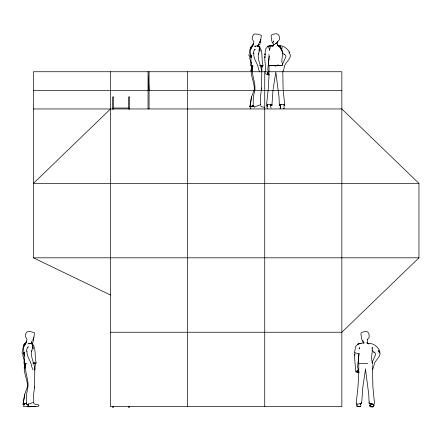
<?xml version="1.0" encoding="UTF-8"?>
<svg xmlns="http://www.w3.org/2000/svg" width="441" height="441" viewBox="0 0 441 441"><rect width="100%" height="100%" fill="white"/><g stroke="black" fill="none" stroke-linecap="round" stroke-linejoin="round"><path stroke-width="0.66" d="M27.022 351.069C26.317 356.604 31.146 360.942 31.592 366.223L32.733 369.453M253.862 52.992C252.908 58.769 257.913 63.272 258.426 68.735L259.567 71.966M269.065 66.1L268.894 78.079L268.2 89.198M358.831 363.875L358.66 375.848L357.965 386.966L356.229 403.366L357.089 404.375L361.659 403.3L362.827 387.308L365.539 368.83M282.802 71.403L283.089 88.768L284.743 105.575L284.01 104.5L279.362 104.495M261.695 71.8C261.188 65.659 257.208 59.711 258.426 53.317M33.621 402.275L27.529 404.496L26.306 403.962L26.488 394.662L28.086 386.018C28.395 378.317 24.15 371.03 25.843 363.378L25.324 367.75M260.455 104.787L254.363 107.009L253.14 106.474L253.321 97.174L254.909 89.744M280.906 104.991L280.917 104.401M358.858 353.34L358.197 363.434L367.673 363.516M34.475 386.851L34.277 387.959M27.833 343.958L29.227 343.363L32.375 343.842L33.295 348.555L32.64 347.706L32.777 344.89L32.48 346.213M268.156 89.749L266.463 105.592L267.323 106.606L267.367 104.368M267.4 72.302L267.312 73.388L267.885 74.187M35.517 406.448L33.67 406.668M23.125 353.269L22.86 355.815L24.349 360.424M249.959 55.781L249.694 58.328L251.183 62.936M273.007 90.058L271.893 105.526L271.871 104.495L271.292 104.363M372.099 348.373L372.198 347.337C372.948 352.579 370.22 358.004 372.678 363.07L372.116 362.078M251.166 62.187L250.769 65.941L253.189 65.957M252.158 70.262L252.676 65.891C250.896 73.537 255.3 80.835 254.92 88.531L255.047 89.214M261.364 89.683L260.477 96.684L260.598 104.804M28.367 404.033L27.992 406.503L28.417 404.629M280.333 107.185L280.812 104.429M370.016 405.5L370.346 403.311M26.262 351.383L27.226 347.999L28.307 346.643L27.921 347.299M253.101 53.901L254.06 50.511L255.141 49.155L254.755 49.811M22.574 353.577L22.05 353.125L23.489 345.601L24.917 343.528L25.87 343.175L23.665 345.303L23.29 347.668L24.514 356.163L24.04 352.331L24.316 363.384L24.398 359.051L23.935 363.428L26.355 363.445M24.944 363.478L24.189 368.207L25.38 363.318C22.05 371.002 27.596 378.637 27.551 386.448L24.696 394.359L23.086 404.375L26.598 403.102L23.086 404.375L24.696 394.359M251.778 65.99L251.023 70.72L252.213 65.83C248.884 73.515 254.429 81.15 254.385 88.961L254.457 89.501M251.53 96.871L249.92 106.887L253.432 105.614L249.92 106.887L251.53 96.871L254.303 89.925M273.139 89.076L275.823 72.142L279.01 96.86L279.357 105.52L280.553 105.857L279.357 105.52L280.685 105.868M265.284 54.436C263.806 60.108 266.276 66.018 265.532 71.668M354.928 352.883C354.101 359.106 355.54 365.628 355.7 371.719L357.001 372.485L359.068 372.821M269.219 56.2L267.775 69.518L268.541 71.475M281.612 50.428L282.207 47.121M359.112 353.296L357.546 367.287L358.307 369.244L357.811 371.972M31.906 341.18L30.975 343.545L31.361 343.969M258.74 43.692L257.809 46.062L258.194 46.481M282.67 52.937L280.333 46.073L278.227 45.936L277.229 45.225L279.103 45.991L282.124 50.809L282.67 52.937L281.777 61.321L282.907 65.301L268.982 65.687M269.534 50.588L270.438 46.173M273.15 45.881L271.75 46.305L273.15 45.881L273.381 44.734M271.088 108.199L270.234 104.506M32.474 348.098L31.653 351.725L31.592 350.804C30.352 357.204 34.42 363.13 34.861 369.288L33.731 369.779M259.308 50.616L258.487 54.237M267.654 104.01L266.943 107.213L267.389 108.673M356.995 403.702L356.708 404.981L357.271 406.668L360.622 406.674L360.942 405.571L360.418 403.311M268.393 72.633L268.04 74.204L267.257 72.804M259.016 50.053L259.611 47.402L259.473 50.219L258.972 50.991M284.395 54.127L284.258 54.734L282.323 52.396M374.161 351.896L374.023 352.508L372.088 350.165M373.753 405.803C373.83 407.682 369.63 407.418 369.828 405.571L370.126 404.744M373.731 405.94L373.61 406.442L374.034 404.97M34.591 370.175L34.867 369.095M24.189 403.967L23.582 406.635L37.965 406.674L39.001 405.345L37.86 404.728L34.971 404.309L33.759 403.278M250.383 108.916L251.023 106.479M363.152 342.503L363.373 341.731M28.478 404L27.783 406.707L34.045 406.668L27.783 406.707L33.24 406.674M283.839 108.673L284.136 107.725L283.817 108.729M373.907 405.494L373.472 406.723M280.145 108.199L280.542 106.546M282.477 64.336L285.867 56.773L285.796 55.798L284.743 54.546M371.989 362.695L375.633 354.547L375.561 353.566L374.514 352.315M359.189 348.737L359.707 347.668L359.117 348.859M262.053 66.552L262.108 67.17L261.397 65.285L262.186 66.31L262.119 65.918L262.924 65.571L261.921 65.935L261.463 89.126M265.399 53.763L264.749 54.882L265.818 48.791L267.665 46.581L268.608 45.919L273.552 45.406M31.476 342.1L32.761 342.464L33.003 342.078L33.687 337.029L32.937 340.27L34.04 336.935L34.475 332.768L30.716 331.66L28.119 331.467L26.929 332.045L25.578 333.892L25.352 336.45L27.022 339.267L26.124 342.778L26.598 340.987L23.902 346.521L25.87 343.175L23.489 345.601L23.665 345.303M250.598 49.657L250.323 48.113L252.704 45.688L251.75 46.04L250.323 48.113L248.884 55.638L249.408 56.09M24.917 343.528L23.489 345.601M251.75 46.04L250.323 48.113L250.797 49.138M282.659 71.574L283.557 70.29L284.677 65.544C286.237 61.575 293.067 57.253 289.12 52.799M372.43 369.343L373.323 368.059L374.442 363.312C376.008 359.349 382.832 355.022 378.891 350.567M367.458 339.443L369.194 337.337L368.985 333.804L367.662 331.985L366.041 331.467L362.816 332.012L361.162 332.839L360.892 333.953L362.011 340.353L363.235 341.152M250.323 48.113L252.704 45.688L250.736 49.034L253.432 43.505L252.958 45.291L253.856 41.779L252.186 38.962L252.412 36.405L253.762 34.558L254.953 33.979L257.55 34.178L261.309 35.28L260.874 39.447L259.771 42.783L260.521 39.541L259.837 44.591L259.595 44.976L258.31 44.613M110.52 108.955L33.411 183.384L418.95 183.384L418.95 257.814L341.841 332.244L110.52 332.244M279.362 104.495L279.776 104.181M369.128 402.264L369.541 401.949M363.439 343.28L364.238 342.778L358.379 343.693L355.584 346.56L354.52 352.651L357.921 353.577M259.87 41.983L260.515 41.581L260.284 40.533M275.531 43.769L276.397 43.411L279.429 39.569L279.528 38.582L279.219 36.035L277.896 34.216L276.27 33.698L273.051 34.238L271.397 35.071L271.127 36.184L271.639 40.236L272.246 42.579L273.062 43.119M249.92 106.887L252.941 105.812M23.086 404.375L26.107 403.3M270.587 105.84L271.893 105.531M255.747 46.222L254.666 46.47L256.061 45.875L259.209 46.355L260.129 51.068L259.473 50.219L259.209 46.355L257.478 46.288M273.067 42.386L273.106 44.326L273.844 44.695L276.397 43.411L277.687 41.526L277.477 44.155L277.935 45.776L277.235 44.999L278.227 45.936C283.15 44.706 287.532 48.675 289.814 52.666L288.927 52.005M369.045 343.776L367.992 343.71L366.995 342.999L367.992 343.71C372.915 342.481 377.298 346.444 379.58 350.435M281.545 65.29L275.939 65.632L275.708 66.029L272.874 65.378L275.382 65.648L275.708 66.029L278.337 64.998L275.939 65.632L275.752 65.334L275.382 65.648L269.881 65.566M358.037 369.823L357.155 370.6L357.883 371.757M267.152 104.567L271.871 104.495M24.371 363.505L25.589 363.489M259.479 65.582L262.924 65.571M32.645 363.07L36.09 363.059L35.286 363.406L34.563 362.772L35.352 363.797L34.74 371.157L34.63 386.614L33.643 394.171L33.764 402.291M33.411 90.35L341.841 90.35M113.591 108.028L128.48 108.028M33.411 108.955L341.841 108.955L418.95 183.384M110.52 71.74L110.52 406.668L341.841 406.668L341.841 71.74L33.411 71.74L33.411 257.814L418.95 257.814M357.348 406.635L360.622 406.674M370.142 406.674L373.494 406.668M359.961 406.663L360.418 406.674M28.913 343.71L30.065 343.754M269.346 65.709L268.426 65.665L269.093 55.572L268.839 54.491M278.227 45.936L280.333 46.073M367.992 343.71L368.869 343.76L367.353 343.318L367.006 342.767L367.7 343.545L367.248 341.929L367.452 339.3M269.302 75.047L266.513 74.314L265.929 73.95L265.499 72.726M264.694 107.24L261.805 106.821L260.592 105.796M30.975 343.545L32.425 343.76C36.675 349.415 34.172 356.62 36.212 362.921M267.748 73.895L268.944 74.165M357.513 371.664L359.316 372.072M267.726 73.978L268.894 74.408M357.497 371.746L358.66 372.176M253.14 106.474L254.363 107.009M26.306 403.962L27.529 404.496M356.273 371.245L356.912 371.531M33.411 257.814L110.52 295.029M363.616 342.464L362.877 342.095L362.849 340.805M284.743 105.575L284.01 104.5L284.015 106.728M279.103 45.991L282.003 50.787M268.563 46.829L269.677 49.894M378.654 350.661L379.453 353.087L378.72 350.854M369.828 405.571L370.071 406.448M280.057 107.802L280.305 108.673M258.398 46.481L258.101 45.313L257.809 46.062L259.258 46.272C263.509 51.928 261.006 59.133 263.045 65.433M31.267 342.8L31.565 343.969M365.589 369.911L368.775 394.634L369.123 403.289L373.781 404.496L374.508 403.344L372.86 386.537L372.48 365.561M33.334 337.497L33.681 339.068M251.166 57.319L250.124 50.18L250.499 47.815L250.642 49.585M251.15 65.896L250.874 54.844L251.111 56.878M357.023 370.578L357.083 371.162M262.092 65.615L262.119 65.918M32.375 343.842L32.64 347.706M250.879 55.075L251.034 57.606M24.046 352.563L24.2 355.093M149.075 90.35L148.033 71.74L148.033 108.955M372.38 363.141L372.43 364.354M361.637 402.264L361.659 403.3M261.287 88.007L261.309 89.363M264.732 71.74L264.732 406.668M187.623 71.74L187.623 406.668M149.075 71.74L149.075 108.955M129.544 109.335L129.544 96.965L128.48 96.965L128.48 108.949M113.591 109.296L113.591 96.959L112.527 96.959L112.527 109.329M113.591 406.668L113.591 407.297L112.527 407.297L112.527 406.668M265.013 56.773L264.732 57.655L265.013 56.773M354.779 354.542L354.503 355.424L354.779 354.542M35.258 363.103L35.352 363.797L35.258 363.103M269.92 45.759L267.665 46.581L271.248 45.489L269.92 45.759M359.691 343.528L357.43 344.349L361.014 343.258L359.691 343.528M129.544 406.674L128.48 406.674L128.48 407.302L129.544 407.302L129.544 406.674M373.781 404.496L369.123 403.295L373.781 404.496M273.789 41.697L273.464 41.046L273.789 41.697M357.155 406.442L357.012 405.803L357.155 406.442M360.402 404.678L360.203 403.476L360.402 404.678M370.754 406.481L370.683 403.377L370.754 406.481"/></g></svg>
